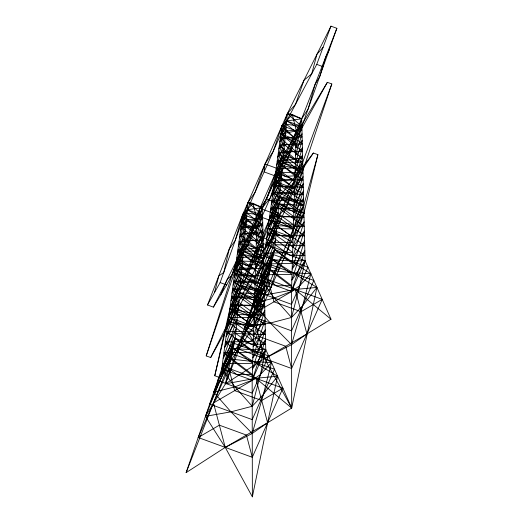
<?xml version="1.0" encoding="UTF-8"?>
<svg xmlns="http://www.w3.org/2000/svg" width="523" height="523" viewBox="0 0 523 523"><rect width="100%" height="100%" fill="white"/><g stroke="black" fill="none" stroke-linecap="round" stroke-linejoin="round"><path stroke-width="0.78" d="M331.83 83.961L302.725 162.078L295.09 172.034L302.386 147.898L295.593 155.174L302.046 133.764L296.064 139.608L280.354 137.876L295.711 151.395L278.288 153.076L295.214 167.805L276.131 168.955L285.231 176.343L294.972 175.846L277.183 161.215L295.469 159.358L279.328 145.407L295.946 143.577L280.871 134.051L286.029 127.906L278.837 149.048L284.754 141.452L276.628 165.288L283.479 155.043L327.352 82.327L331.83 83.961L294.357 196.256L303.235 183.691L293.861 212.658L303.582 198.145L293.37 228.93L286.689 252.106L278.903 261.605L271.032 287.467L264.435 294.272L239.56 292.795L227.453 326.672L237.952 309.917L224.609 347.605L236.18 328.862L221.693 369.048L186.129 472.635L225.243 447.394L267.593 422.734L291.684 408.045L265.749 349.488L251.413 349.691L233.088 348.521L205.454 416.341L225.243 447.394L252.361 496.85L252.158 380.188L257.009 219.719L252.988 203.329L248.052 202.375L241.548 222.863L220.124 282.583L207.507 304.981L213.41 307.138L226.681 284.976L256.741 228.414L301.876 126.494L336.871 28.307L330.967 26.15L287.375 113.569L242.685 214.489L207.507 304.981M323.103 47.299L316.958 54.235L311.688 73.887L304.026 80.182L295.521 104.306L287.375 113.569L301.876 126.494L296.332 130.913L288.336 157.057L279.347 169.262L270.28 197.851L262.369 207.611L265.749 349.488L260.402 374.56L252.204 406.273L230.95 411.843L205.454 416.341L225.452 383.823L255.839 378.292L277.589 376.22L263.37 394.453L252.204 406.273L234.964 386.843L221.693 369.048L233.088 348.521L253.237 361.504L277.589 376.22L267.593 422.734L252.249 433.449L230.95 411.843L213.744 392.211L230.793 359.111L255.839 378.292L291.684 408.045L291.481 291.376L296.332 130.913L292.311 114.524L287.375 113.569L280.871 134.051L296.064 139.608L301.693 118.806L336.871 28.307M330.967 26.15L316.742 64.375L286.682 120.937L282.008 125.677L261.016 280.236L274.287 298.032L291.527 317.468L302.693 305.641L316.912 287.415L295.162 289.487L252.812 314.146L244.777 327.529L272.411 259.709L290.736 260.885L305.072 260.683L291.821 280.178L304.602 240.998L292.494 257.826L304.144 221.778L293.102 237.619L267.43 233.055L292.658 252.485L264.684 253.23L291.991 274.523L261.768 274.732L276.249 285.806L291.651 285.656L263.219 264.004L292.331 263.337L266.109 242.777L292.958 242.391L268.051 228.453L278.112 212.26L265.409 247.922L276.379 230.676L262.481 269.45L274.608 249.543L253.067 303.405L270.116 270.306L295.162 289.487L306.916 333.929L291.573 344.637L270.273 323.037L253.067 303.405L274.287 298.032L291.481 291.376L299.725 285.754L310.871 273.771L290.736 260.885L274.608 249.543L264.775 295.018L252.812 314.146L264.566 358.588L291.573 344.637L302.693 305.641L310.871 273.771L292.56 272.692L270.116 270.306L225.452 383.823L235.285 338.348L248.052 202.375L255.087 192.294L265.03 164.026L273.143 151.507L282.008 125.677L292.311 114.524L301.693 118.806L305.072 260.683L299.725 285.754L291.527 317.468L270.273 323.037L244.777 327.529L264.566 358.588L291.684 408.045L316.912 287.415L292.56 272.692L272.411 259.709L261.016 280.236L225.452 383.823L264.566 358.588L306.916 333.929L331.007 319.233L305.072 260.683L274.608 249.543L287.375 113.569L301.693 118.806L308.178 108.928L315.127 84.242L319.697 76.816L325.568 57.386L329.366 49.587M221.693 369.048L235.285 338.348L265.749 349.488L252.498 368.983L265.279 329.804L253.171 346.631L264.821 310.59L219.281 377.397L214.763 375.743L228.728 317.265L238.789 301.071L226.086 336.727L237.056 319.488L223.158 358.262L235.285 338.348L251.413 349.691L271.548 362.583L260.402 374.56L252.158 380.188L221.693 369.048L242.685 214.489L252.988 203.329L262.369 207.611L256.741 228.414L241.031 226.681L256.388 240.207L238.965 241.881L255.891 256.616L236.808 257.767L245.908 265.148L255.649 264.651L237.86 250.02L256.146 248.164L240.005 234.219L256.623 232.382L241.548 222.863L286.682 120.937L301.693 118.806L257.009 219.719L213.41 307.138M252.361 496.85L267.593 422.734L255.839 378.292L213.489 402.952L186.129 472.635M214.763 375.743L229.865 308.897L240.913 278.419L231.99 293.226L242.214 264.56L234.141 277.425L243.463 251.262L263.402 250.89L271.476 240.802L279.125 215.371L286.696 206.428L302.556 155.161L295.338 163.817L302.202 140.256L295.815 147.832L301.876 126.494L286.682 120.937L279.798 141.975L285.44 134.13L277.706 157.371L284.1 148.414L266.573 199.067L259.879 208.337L251.354 233.441L237.305 254.093L245.431 230.257L239.514 237.854L246.706 216.712L241.548 222.863L256.741 228.414L262.723 222.569L256.27 243.986L263.062 236.703L255.767 260.846L263.402 250.89L244.156 243.849L206.212 355.901L210.697 357.542L255.263 277.412L302.909 169.812L283.479 155.043L236.285 261.631L206.212 355.901M313.388 153.017L278.883 203.983L266.776 237.86L277.282 221.111L263.932 258.8L275.503 240.05L261.016 280.236L291.481 291.376L304.837 250.779L292.154 269.116L304.366 231.016L292.808 247.379L303.941 213.149L317.899 154.664L313.388 153.017L279.576 196.628L270.273 212.109L280.871 182.834L272.411 196.367L282.178 168.942L274.464 181.246L294.475 192.34L272.947 192.399L293.991 208.383L270.803 208.18L293.495 224.7L269.188 220.091L261.637 242.94L254.721 252.759L245.98 278.308L240.253 285.434L230.95 300.921L241.548 271.646L233.088 285.172L242.855 257.747L235.141 270.058L255.152 281.152L233.624 281.211L254.662 297.188L231.48 296.992L254.171 313.512L229.865 308.897L279.576 196.628L303.667 201.728L280.557 186.149L303.327 187.299L281.864 172.27L302.987 173.12L282.786 162.457L275.608 172.825L294.586 188.607L303.065 176.578L294.109 204.297L303.412 191.078L293.619 220.647L303.758 205.467L317.899 154.664M214.489 292.586L218.81 275.902L223.726 272.535L229.251 249.046L235.252 240.423L242.685 214.489L247.359 209.743L262.369 207.611L248.052 202.375L262.553 215.299L256.492 236.638L262.879 229.067L256.009 252.622L263.232 243.973L255.525 268.665L210.697 357.542M294.586 188.607L302.725 162.078L283.479 155.043L274.464 181.246L294.586 188.607L273.974 184.848L294.233 200.185L271.875 200.296L293.743 216.568L269.737 216.019L293.37 228.93L303.941 213.149L279.576 196.628L268.051 228.453L293.102 237.619L303.758 205.467L279.91 193.046L303.497 194.536L281.211 179.212L303.15 180.049L282.485 165.621L302.909 169.812L282.786 162.457L235.141 270.058L255.263 277.412L263.742 265.383L254.786 293.109L264.089 279.89L254.296 309.459L264.435 294.272L240.587 281.851L264.174 283.348L241.888 268.024L263.827 268.861L243.162 254.433L263.585 258.624L255.034 285.068L263.912 272.496L254.538 301.464L264.259 286.95L254.047 317.736L219.281 377.397M293.102 237.619L269.188 220.091L278.883 203.983L303.941 213.149L253.779 326.424L228.1 321.861L253.335 341.29L225.361 342.035L252.668 363.335L222.445 363.537L236.926 374.618L252.328 374.461L223.896 352.816L253.001 352.142L226.786 331.582L253.635 331.196L228.728 317.265L240.253 285.434L264.618 301.954L253.485 336.191L265.043 319.821L252.831 357.922L265.514 339.584L252.158 380.188L234.964 386.843L213.744 392.211L235.285 338.348M241.548 222.863L257.009 219.719L262.553 215.299L247.359 209.743L240.475 230.78L246.117 222.935L238.383 246.176L244.777 237.22L236.285 261.631L255.263 277.412L234.65 273.653L254.91 288.99L232.552 289.108L254.42 305.38L230.414 304.824L254.047 317.736L264.618 301.954L239.56 292.795L229.865 308.897L253.779 326.424L264.435 294.272L240.253 285.434L264.344 290.54L241.234 274.961L263.997 276.105L242.541 261.075L263.664 261.925L243.463 251.262L236.285 261.631L255.525 268.665L263.585 258.624L244.156 243.849M327.352 82.327L282.786 162.457L273.464 188.62L281.537 175.754L271.319 204.415L280.236 189.607L269.188 220.091L293.37 228.93L268.051 228.453M220.752 294.88L227.42 279.053L231.735 275.464L240.358 253.106L247.902 245.052L257.009 219.719L242.685 214.489L256.741 228.414M228.728 317.265L278.883 203.983L303.758 205.467L254.047 317.736L228.728 317.265L253.779 326.424M261.016 280.236L274.608 249.543M198.191 437.503L228.786 368.401L282.891 388.184L252.289 457.285L198.191 437.503L219.366 425.173L246.418 435.064L252.289 457.285M237.514 348.697L268.109 279.596L322.214 299.378L291.612 368.48L237.514 348.697L258.689 336.367L285.741 346.259L291.612 368.48M252.158 380.188L265.749 349.488M291.481 291.376L305.072 260.683M322.214 299.378L301.039 311.708L273.987 301.817L268.109 279.596M282.891 388.184L261.716 400.513L234.664 390.622L228.786 368.401M280.871 134.051L296.332 130.913L282.008 125.677L296.064 139.608M264.775 295.018L295.162 289.487L331.007 319.233M274.464 181.246L294.848 179.86L275.608 172.825M235.141 270.058L255.525 268.665L302.725 162.078L282.786 162.457M301.876 126.494L286.362 124.297L302.124 136.915L285.113 137.673L302.471 151.422L283.799 151.644L293.102 158.561L302.64 158.528L284.44 144.832L302.294 143.949L285.741 130.927L301.961 129.998L286.682 120.937M262.553 215.299L247.039 213.109L262.801 225.72L245.784 226.479L263.147 240.234L244.476 240.449L253.779 247.372L263.317 247.34L245.117 233.637L262.964 232.761L246.418 219.732L262.638 218.81L247.359 209.743M303.941 213.149L278.504 208.03L304.255 226.289L276.837 225.779L304.719 245.777L275.065 244.692L289.84 255.113L304.955 255.623L275.948 235.258L304.484 235.886L277.706 216.581L304.04 217.365L278.883 203.983M264.618 301.954L239.181 296.835L264.932 315.101L237.514 314.591L265.396 334.589L235.742 333.504L250.517 343.918L265.632 344.428L236.625 324.07L265.161 324.698L238.377 305.393L264.716 306.171L239.56 292.795M316.742 64.375L323.299 66.767M279.576 196.628L303.758 205.467M266.573 199.067L286.696 206.428M251.354 233.441L271.476 240.802M261.637 242.94L286.689 252.106M243.463 251.262L263.585 258.624M245.98 278.308L271.032 287.467M220.124 282.583L226.681 284.976M229.865 308.897L254.047 317.736M278.903 261.605L278.864 269.783L253.805 260.624L254.721 252.759L278.903 261.605M279.125 215.371L279.086 223.615L258.963 216.254L259.879 208.337L279.125 215.371M279.347 169.262L279.308 177.454L264.115 171.897L265.03 164.026L279.347 169.262M271.548 362.583L263.37 394.453L252.249 433.449L225.243 447.394L213.489 402.952L230.793 359.111L253.237 361.504L271.548 362.583M234.193 343.395L217.745 380.548L252.178 393.133L268.626 355.986L234.193 343.395M273.516 254.59L257.068 291.736L291.501 304.327L307.949 267.181L273.516 254.59M231.964 353.725L209.671 404.063L252.223 419.623L274.516 369.284L231.964 353.725M271.287 264.913L248.994 315.258L291.546 330.817L313.839 280.472L271.287 264.913"/></g></svg>
